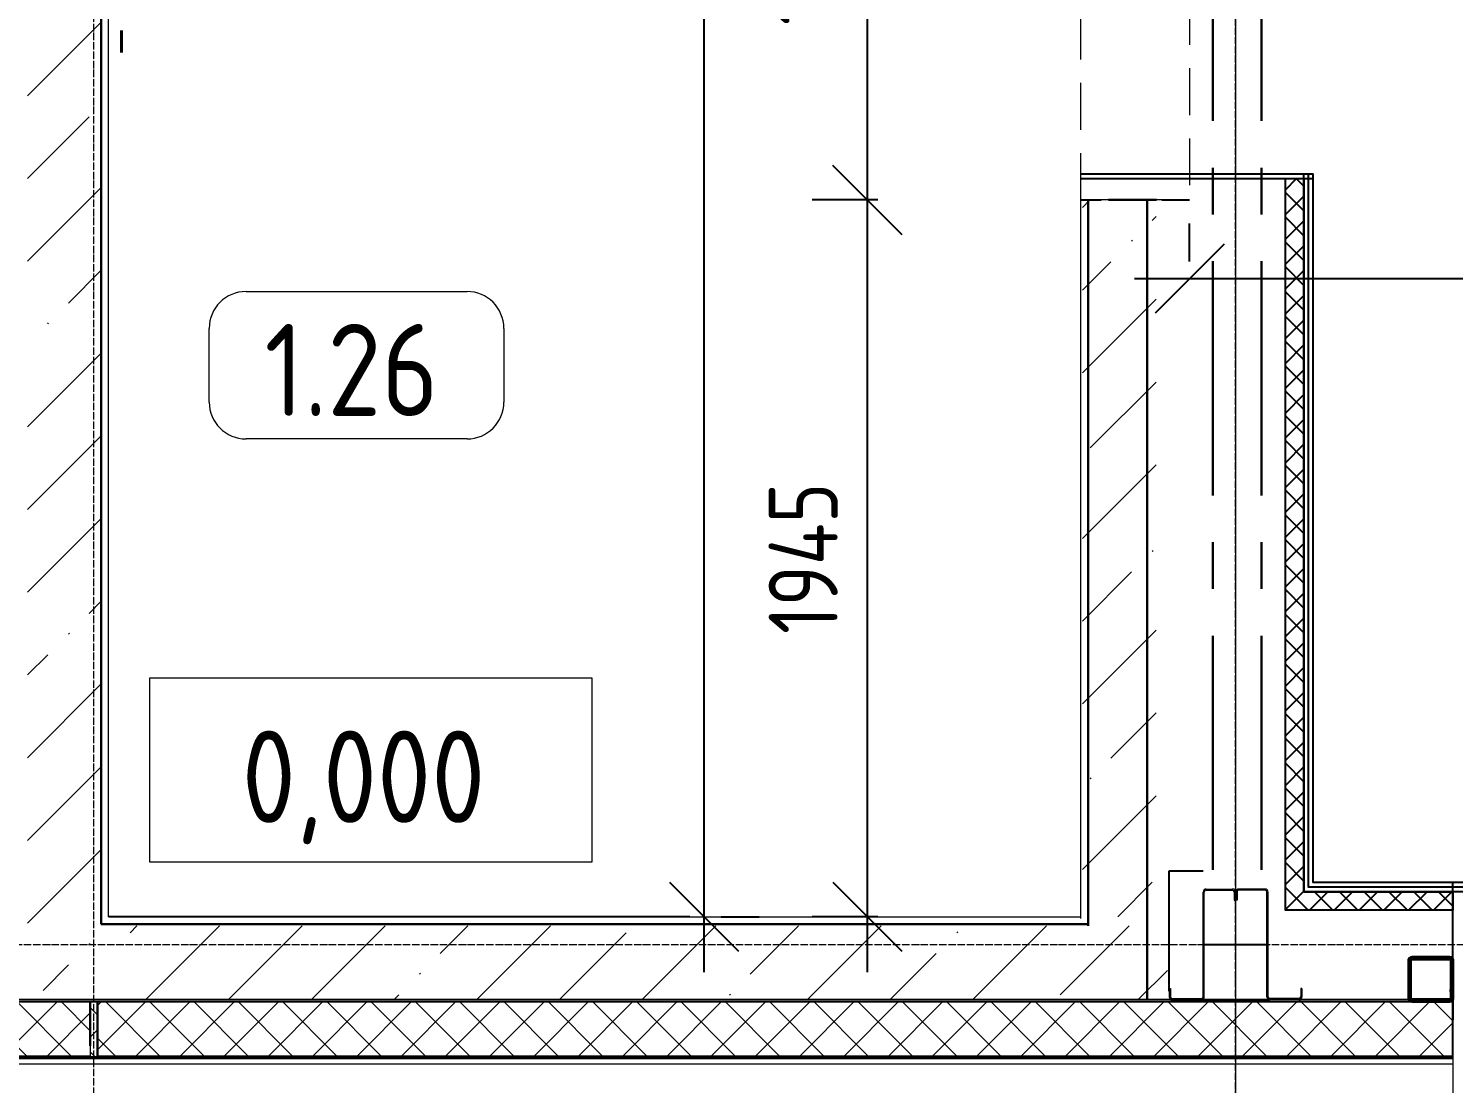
# Model space of a CAD drawing. Header units: millimetres. Extents: x -3689 to 3021565, y -698052 to -604547.
# Drawn here: x 2690919 to 2694788, y -647888 to -645025 of the extents above; entities that cross this region are included whole.
import ezdxf

# ---------------------------------------------------------------- set-up
doc = ezdxf.new("R2010")
doc.units = ezdxf.units.MM
doc.header["$PDMODE"] = 35
for name, pattern in [('_ШПТ__20_т__2_5__Линия сетки', [25, 20, -2.5, 0, -2.5]), ('CENTER', [50.8, 31.75, -6.35, 6.35, -6.35]), ('невидимаяX2', [19.05, 12.7, -6.35])]:
    doc.linetypes.add(name, pattern=pattern)
doc.layers.get('0').update_dxf_attribs({"lineweight": 0})
doc.layers.get('Defpoints').update_dxf_attribs({"color": 4})
doc.layers.add('Вспомогательные', color=6, linetype='Continuous', plot=False)
for name, color, linetype, lineweight in [('Высотные отметки', 7, 'Continuous', 9), ('Марки помещений', 7, 'Continuous', 20), ('Обобщенные модели', 7, 'Continuous', 18), ('Обычные линии', 7, 'Continuous', 40), ('ОСИ', 251, 'CENTER', 18), ('Размерные', 45, 'Continuous', 15), ('Размеры', 82, 'Continuous', 9), ('Средние', 142, 'Continuous', 30), ('Стены', 7, 'Continuous', 18), ('Стены разрез', 7, 'Continuous', 30), ('Стены штриховка', 7, 'Continuous', 30), ('Типовые аннотации', 7, 'Continuous', 18)]:
    doc.layers.add(name, color=color, linetype=linetype, lineweight=lineweight)
for name, color, linetype, lineweight, true_color in [('Импосты витража', 7, 'Continuous', 9, 0x004080), ('Линии', 7, 'Continuous', 9, 0x00a600), ('Несущие колонны', 7, 'Continuous', 18, 0x800040)]:
    doc.layers.add(name, color=color, linetype=linetype, lineweight=lineweight, true_color=true_color)
for name, color, linetype in [('Новы ГКЛ', 211, 'Continuous'), ('размеры дв проемов', 7, 'Continuous'), ('фундаменты кж', 7, 'Continuous')]:
    doc.layers.add(name, color=color, linetype=linetype)
doc.styles.add('GOST Common_1', font='GOST_Common.ttf', dxfattribs={"width": 0.9, "height": 210})
doc.styles.add('ГОСТ 2.304', font='CS_Gost2304.shx')
doc.dimstyles.new('СПДС', dxfattribs={"dimscale": 100, "dimtxt": 2.5, "dimasz": 2.5, "dimexe": 2, "dimexo": 0.625, "dimgap": 1, "dimtad": 1, "dimdec": 0, "dimtxsty": 'ГОСТ 2.304', "dimblk": 'OBLIQUE', "dimblk1": 'OBLIQUE', "dimblk2": 'OBLIQUE', "dimcen": 2.5, "dimdle": 2, "dimadec": 0, "dimazin": 2, "dimtfac": 0.75, "dimtdec": 4, "dimtmove": 1, "dimatfit": 3, "dimfxl": 1, "dimtfill": 1, "dimtolj": 1, "dimarcsym": 1})
pattern_1 = [(45, (2676096.76, -647540.63), (-106.066, 106.066), [])]
pattern_2 = [(45, (2676096.765, -647540.56), (-60.10408, 60.10408), []), (135, (2676096.765, -647540.56), (-60.10408, -60.10408), [])]

# ---------------------------------------------------------------- blocks, each defined once
blk = doc.blocks.new('243_КолоннаНесущая_Труба_ГОСТ 30245-2003 - 120x120x5-1167948-_О__L1_0_000_')
at = {"layer": 'Несущие колонны', "color": 7, "lineweight": 40}
for p, q in [((-60, 51), (-60, -51)), ((-55, -51), (-55, 51)), ((51, 60), (-51, 60)), ((-51, 55), (51, 55)), ((55, 51), (55, -51)), ((60, -51), (60, 51)), ((51, -55), (-51, -55)), ((-51, -60), (51, -60))]:
    blk.add_line(p, q, dxfattribs=at)
for centre, radius, start, end in [((-51, 51), 9, 90, 180), ((-51, 51), 4, 90, 180), ((51, 51), 9, 0, 90), ((51, 51), 4, 0, 90), ((-51, -51), 9, 180, 270), ((-51, -51), 4, 180, 270), ((51, -51), 9, 270, 360), ((51, -51), 4, 270, 0)]:
    blk.add_arc(centre, radius, start, end, dxfattribs=at)
blk = doc.blocks.new('190_ФЭ_Цоколь_Типовой - ФЭ-Ц1_140х80-1285834-_О__L1_0_000_')
at = {"layer": 'Обобщенные модели'}
for p, q in [((18690, -275.1), (13750, -275.1)), ((18690, -277.7), (13750, -277.7)), ((18690, -280.6), (13750, -280.6)), ((18690, -294.9), (13750, -294.9)), ((18690, -275.1), (18690, -277.7)), ((18690, -277.7), (18690, -280.6)), ((18690, -280.6), (18690, -294.9)), ((18690, -294.9), (18690, -415))]:
    blk.add_line(p, q, dxfattribs=at)
blk = doc.blocks.new('Прямоугольный импост - 20х150 мм_Утеплитель_Наружный-V15-_О__L1_0_000_')
at = {"layer": 'Импосты витража'}
h = blk.add_hatch(dxfattribs=at)
h.set_pattern_fill('FP_11', style=0, pattern_type=2)
h.set_pattern_definition([(315, (-15000, -200), (60.1041, 60.1041), []), (225, (-15000, -200), (60.1041, -60.1041), [])])
h.paths.add_polyline_path([(10, 75), (10, -75), (-10, -75), (-10, 75)], flags=0)
at = {"layer": 'Импосты витража', "color": 7, "lineweight": 18}
for p, q in [((-10, 75), (10, 75)), ((-10, -75), (-10, 75)), ((10, 75), (10, -75)), ((10, -75), (-10, -75))]:
    blk.add_line(p, q, dxfattribs=at)
blk = doc.blocks.new('050_Марка_Помещение_ОдноЗначение - Номер в прямоугольнике-676399-_О__L1_0_000_')
at = {"layer": 'Типовые аннотации', "lineweight": 9}
for p, q in [((-3, 2), (3, 2)), ((-4, -1), (-4, 1)), ((4, 1), (4, -1)), ((3, -2), (-3, -2))]:
    blk.add_line(p, q, dxfattribs=at)
for centre, start, end in [((-3, 1), 90, 180), ((3, 1), 360, 90), ((-3, -1), 180, 270), ((3, -1), 270, 0)]:
    blk.add_arc(centre, 1, start, end, dxfattribs=at)
blk = doc.blocks.new('Высотные отметки - Рамка-5093-_О__L1_0_000_')
at = {"layer": 'Типовые аннотации', "lineweight": 9}
for p, q in [((-6, 0), (-6, 5)), ((-6, 5), (6, 5)), ((6, 5), (6, 0)), ((6, 0), (-6, 0))]:
    blk.add_line(p, q, dxfattribs=at)
blk = doc.blocks.new('к3')
at = {"color": 0, "linetype": 'ByBlock', "lineweight": -2, "ltscale": 200}
for p, q in [((4147417.8, 542805.7), (4147417.8, 542828.2)), ((4147420.8, 542805.7), (4147420.8, 542828.2)), ((4147425.8, 542836.2), (4147504.8, 542836.2)), ((4147425.8, 542833.2), (4147504.8, 542833.2)), ((4147509.8, 542828.2), (4147509.8, 542544.2)), ((4147512.8, 542828.2), (4147512.8, 542544.2)), ((4147682.8, 542828.2), (4147682.8, 542544.2)), ((4147685.8, 542828.2), (4147685.8, 542544.2)), ((4147769.8, 542836.2), (4147690.8, 542836.2)), ((4147769.8, 542833.2), (4147690.8, 542833.2)), ((4147774.8, 542805.7), (4147774.8, 542828.2)), ((4147777.8, 542805.7), (4147777.8, 542828.2)), ((4147417.8, 542805.7), (4147420.8, 542805.7)), ((4147777.8, 542805.7), (4147774.8, 542805.7)), ((4147593.8, 542544.2), (4147593.8, 542566.7)), ((4147593.8, 542566.7), (4147596.8, 542566.7)), ((4147596.8, 542544.2), (4147596.8, 542566.7)), ((4147598.8, 542544.2), (4147598.8, 542566.7)), ((4147601.8, 542566.7), (4147598.8, 542566.7)), ((4147601.8, 542544.2), (4147601.8, 542566.7)), ((4147517.8, 542539.2), (4147588.8, 542539.2)), ((4147517.8, 542536.2), (4147588.8, 542536.2)), ((4147677.8, 542539.2), (4147606.8, 542539.2)), ((4147677.8, 542536.2), (4147606.8, 542536.2))]:
    blk.add_line(p, q, dxfattribs=at)
for centre, radius, start, end in [((4147425.8, 542828.2), 8, 90, 180), ((4147425.8, 542828.2), 5, 90, 180), ((4147504.8, 542828.2), 8, 0, 90), ((4147504.8, 542828.2), 5, 0, 90), ((4147690.8, 542828.2), 8, 90, 180), ((4147690.8, 542828.2), 5, 90, 180), ((4147769.8, 542828.2), 8, 0, 90), ((4147769.8, 542828.2), 5, 0, 90), ((4147517.8, 542544.2), 8, 180, 270), ((4147517.8, 542544.2), 5, 180, 270), ((4147588.8, 542544.2), 8, 270, 0), ((4147588.8, 542544.2), 5, 270, 0), ((4147606.8, 542544.2), 8, 180, 270), ((4147606.8, 542544.2), 5, 180, 270), ((4147677.8, 542544.2), 5, 270, 0), ((4147677.8, 542544.2), 8, 270, 0)]:
    blk.add_arc(centre, radius, start, end, dxfattribs=at)
at = {"layer": 'Вспомогательные', "color": 0, "ltscale": 10}
for p, q in [((4147690.3, 542836.2), (4147505.3, 542836.2)), ((4147682.8, 542686.2), (4147512.8, 542686.2))]:
    blk.add_line(p, q, dxfattribs=at)
blk = doc.blocks.new('_Oblique')
at = {"color": 0, "linetype": 'ByBlock', "lineweight": -2}
blk.add_line((-0.5, -0.5), (0.5, 0.5), dxfattribs=at)
blk = doc.blocks.new('*D465')
at = {"layer": 'Defpoints', "color": 0, "ltscale": 75, "transparency": 16777216}
for p in [(2692753.1, -641435.6), (2692753.1, -647435.6), (2692753.1, -647435.6)]:
    blk.add_point(p, dxfattribs=at)
at = {"layer": 'Размеры', "color": 0, "lineweight": -2, "ltscale": 75, "transparency": 16777216}
for p, q in [((2692753.1, -641285.6), (2692753.1, -647585.6)), ((2692800, -641435.6), (2692903.1, -641435.6)), ((2692800, -647435.6), (2692903.1, -647435.6))]:
    blk.add_line(p, q, dxfattribs=at)
at = {"layer": 'Размеры', "color": 0, "lineweight": -2, "ltscale": 75, "transparency": 16777216, "xscale": 187.5, "yscale": 187.5, "zscale": 187.5}
for p, rotation in [((2692753.1, -641435.6), 90), ((2692753.1, -647435.6), 270)]:
    blk.add_blockref('_Oblique', p, dxfattribs=dict(at, rotation=rotation))
at = {"layer": 'Размеры', "color": 0, "ltscale": 75, "transparency": 16777216, "insert": (2692579, -644435.6), "char_height": 187.5, "attachment_point": 5, "rotation": 90, "style": 'ГОСТ 2.304', "bg_fill": 3, "box_fill_scale": 1.1, "bg_fill_color": 256, "bg_fill_true_color": 13158600, "bg_fill_transparency": 0}
blk.add_mtext('\\A1;6000', dxfattribs=at)
blk = doc.blocks.new('*D466')
at = {"layer": 'Defpoints', "color": 0, "ltscale": 75, "transparency": 16777216}
for p in [(2693196.9, -645490.6), (2693271.8, -645490.6), (2693271.8, -647435.6)]:
    blk.add_point(p, dxfattribs=at)
at = {"layer": 'Размеры', "color": 0, "lineweight": -2, "ltscale": 75, "transparency": 16777216}
for p, q in [((2693196.9, -647585.6), (2693196.9, -645340.6)), ((2693225, -645490.6), (2693046.9, -645490.6)), ((2693225, -647435.6), (2693046.9, -647435.6))]:
    blk.add_line(p, q, dxfattribs=at)
at = {"layer": 'Размеры', "color": 0, "lineweight": -2, "ltscale": 75, "transparency": 16777216, "xscale": 187.5, "yscale": 187.5, "zscale": 187.5}
for p, rotation in [((2693196.9, -645490.6), 90), ((2693196.9, -647435.6), 270)]:
    blk.add_blockref('_Oblique', p, dxfattribs=dict(at, rotation=rotation))
at = {"layer": 'Размеры', "color": 0, "ltscale": 75, "transparency": 16777216, "insert": (2693022.7, -646463.1), "char_height": 187.5, "attachment_point": 5, "rotation": 90, "style": 'ГОСТ 2.304', "bg_fill": 3, "box_fill_scale": 1.1, "bg_fill_color": 256, "bg_fill_true_color": 13158600, "bg_fill_transparency": 0}
blk.add_mtext('\\A1;1945', dxfattribs=at)
blk = doc.blocks.new('*D467')
at = {"layer": 'Defpoints', "color": 0, "ltscale": 75, "transparency": 16777216}
for p in [(2693196.9, -644180.6), (2693271.8, -644180.6), (2693271.8, -645490.6)]:
    blk.add_point(p, dxfattribs=at)
at = {"layer": 'Размеры', "color": 0, "lineweight": -2, "ltscale": 75, "transparency": 16777216}
for p, q in [((2693196.9, -645640.6), (2693196.9, -644030.6)), ((2693225, -644180.6), (2693046.9, -644180.6)), ((2693225, -645490.6), (2693046.9, -645490.6))]:
    blk.add_line(p, q, dxfattribs=at)
at = {"layer": 'Размеры', "color": 0, "lineweight": -2, "ltscale": 75, "transparency": 16777216, "xscale": 187.5, "yscale": 187.5, "zscale": 187.5}
for p, rotation in [((2693196.9, -644180.6), 90), ((2693196.9, -645490.6), 270)]:
    blk.add_blockref('_Oblique', p, dxfattribs=dict(at, rotation=rotation))
at = {"layer": 'Размеры', "color": 0, "ltscale": 75, "transparency": 16777216, "insert": (2693024.3, -644835.6), "char_height": 187.5, "attachment_point": 5, "rotation": 90, "style": 'ГОСТ 2.304', "bg_fill": 3, "box_fill_scale": 1.1, "bg_fill_color": 256, "bg_fill_true_color": 13158600, "bg_fill_transparency": 0}
blk.add_mtext('\\A1;1310', dxfattribs=at)
blk = doc.blocks.new('*D483')
at = {"layer": 'Defpoints', "color": 0, "ltscale": 75, "transparency": 16777216}
for p in [(2694071.8, -645704.2), (2694071.8, -645704.2), (2696791.8, -645704.2)]:
    blk.add_point(p, dxfattribs=at)
at = {"layer": 'Размеры', "color": 0, "lineweight": -2, "ltscale": 75, "transparency": 16777216}
for p, q in [((2694071.8, -645657.3), (2694071.8, -645554.2)), ((2696791.8, -645657.3), (2696791.8, -645554.2)), ((2696941.8, -645704.2), (2693921.8, -645704.2))]:
    blk.add_line(p, q, dxfattribs=at)
at = {"layer": 'Размеры', "color": 0, "lineweight": -2, "ltscale": 75, "transparency": 16777216, "xscale": 187.5, "yscale": 187.5, "zscale": 187.5, "rotation": 180}
blk.add_blockref('_Oblique', (2694071.8, -645704.2), dxfattribs=at)
at = {"layer": 'Размеры', "color": 0, "lineweight": -2, "ltscale": 75, "transparency": 16777216, "xscale": 187.5, "yscale": 187.5, "zscale": 187.5}
blk.add_blockref('_Oblique', (2696791.8, -645704.2), dxfattribs=at)
at = {"layer": 'Размеры', "color": 0, "ltscale": 75, "transparency": 16777216, "insert": (2695431.8, -645528.2), "char_height": 187.5, "attachment_point": 5, "style": 'ГОСТ 2.304', "bg_fill": 3, "box_fill_scale": 1.1, "bg_fill_color": 256, "bg_fill_true_color": 13158600, "bg_fill_transparency": 0}
blk.add_mtext('\\A1;2720', dxfattribs=at)

msp = doc.modelspace()

# ---------------------------------------------------------------- hatches: boundary and pattern name
at = {"layer": 'Стены штриховка', "lineweight": 9}
h = msp.add_hatch(dxfattribs=at)
h.set_pattern_fill('FP_3', color=256, style=0, pattern_type=2)
h.set_pattern_definition([(45, (2676041.76, -647510.56), (-224.5064, 224.5064), []), (45, (2676266.27, -647510.56), (-224.5064, 224.5064), [396.875, -79.375, 3.353, -76.022])])
h.paths.add_polyline_path([(2691116.7647, -647635.5597), (2691116.7647, -641235.5597), (2690916.7647, -641235.5597), (2690916.7647, -647635.5597), (2691111.3989, -647635.5597)], flags=0)
h = msp.add_hatch(dxfattribs=at)
h.set_pattern_fill('FP_3', color=256, style=0, pattern_type=2)
h.set_pattern_definition([(45, (2676065.76, -647510.56), (-224.5064, 224.5064), []), (45, (2676290.27, -647510.56), (-224.5064, 224.5064), [396.875, -79.375, 3.353, -76.022])])
h.paths.add_polyline_path([(2693980.7647, -647435.5597), (2693980.7647, -645490.5597), (2693780.7647, -645490.5597), (2693780.7647, -647435.5597)], flags=0)
h.paths.add_polyline_path([(2693980.7647, -644180.5597), (2693980.7647, -641235.5597), (2693780.7647, -641235.5597), (2693780.7647, -644180.5597), (2693910.7647, -644180.5597)], flags=0)
h = msp.add_hatch(dxfattribs=at)
h.set_pattern_fill('FP_3', color=256, style=0, pattern_type=2)
h.set_pattern_definition([(45, (2676096.76, -647535.56), (-224.5064, 224.5064), []), (45, (2676321.27, -647535.56), (-224.5064, 224.5064), [396.875, -79.375, 3.353, -76.022])])
h.paths.add_polyline_path([(2694011.7647, -647660.5597), (2694011.7647, -647460.5597), (2691171.7647, -647460.5597), (2691171.7647, -647660.5597), (2693647.6206, -647660.5597)], flags=0)
h = msp.add_hatch(dxfattribs=at)
h.set_pattern_fill('FP_5', color=256, style=0, pattern_type=2)
h.set_pattern_definition(pattern_2)
h.paths.add_polyline_path([(2691086.7647, -647813.5597), (2691086.7647, -647667.5597), (2689846.7647, -647667.5597), (2689846.7647, -647813.5597), (2690339.3249, -647813.5597)], flags=0)
h.paths.add_polyline_path([(2686824.2607, -647813.5597), (2686846.7647, -647813.5597), (2686846.7647, -647667.5597), (2686106.7647, -647667.5597), (2686106.7647, -647813.5597), (2686617.4923, -647813.5597)], flags=0)
h = msp.add_hatch(dxfattribs=at)
h.set_pattern_fill('FP_5', color=256, style=0, pattern_type=2)
h.set_pattern_definition(pattern_2)
h.paths.add_polyline_path([(2696955.9163, -647813.5597), (2697086.7647, -647813.5597), (2697086.7647, -647667.5597), (2696096.7647, -647667.5597), (2696096.7647, -647813.5597), (2696128.8424, -647813.5597)], flags=0)
h.paths.add_polyline_path([(2694786.7647, -647813.5597), (2694786.7647, -647667.5597), (2691106.7647, -647667.5597), (2691106.7647, -647813.5597), (2694474.6946, -647813.5597)], flags=0)
h = msp.add_hatch(dxfattribs=at)
h.set_pattern_fill('FP_4', color=256, style=0, pattern_type=2)
h.set_pattern_definition(pattern_1)
h.paths.add_polyline_path([(2691086.7647, -647815.6311), (2691086.7647, -647813.6311), (2689846.7647, -647813.6311), (2689846.7647, -647815.6311), (2690339.3249, -647815.6311)], flags=0)
h.paths.add_polyline_path([(2686617.4923, -647815.6311), (2686846.7647, -647815.6311), (2686846.7647, -647813.6311), (2686106.7647, -647813.6311), (2686106.7647, -647815.6311), (2686203.9553, -647815.6311)], flags=0)
h = msp.add_hatch(dxfattribs=at)
h.set_pattern_fill('FP_4', color=256, style=0, pattern_type=2)
h.set_pattern_definition(pattern_1)
h.paths.add_polyline_path([(2696955.9163, -647815.6311), (2697086.7647, -647815.6311), (2697086.7647, -647813.6311), (2696096.7647, -647813.6311), (2696096.7647, -647815.6311), (2696128.8424, -647815.6311)], flags=0)
h.paths.add_polyline_path([(2694786.7647, -647815.6311), (2694786.7647, -647813.6311), (2691106.7647, -647813.6311), (2691106.7647, -647815.6311), (2694474.6946, -647815.6311)], flags=0)

# ---------------------------------------------------------------- linework, layer by layer
for p, q in [((2694196.7647, -634187.5211), (2694196.7647, -647943.7018)), ((2694071.7647, -645490.5597), (2693776.7647, -645490.5597))]:
    msp.add_line(p, q)
at = {"layer": 'Линии', "color": 7}
for p, q in [((2691136.7647, -647435.5597), (2691136.7647, -641455.5597)), ((2693776.7647, -647440.5597), (2693776.7647, -645490.5597)), ((2693851.7647, -645490.5597), (2693831.7647, -645490.5597)), ((2691136.7647, -647435.5597), (2693776.7647, -647435.5597))]:
    msp.add_line(p, q, dxfattribs=at)
at = {"layer": 'Новы ГКЛ'}
msp.add_line((2694786.7647, -647815.6311), (2694786.7647, -647342.9094), dxfattribs=at)
at = {"layer": 'Обычные линии'}
msp.add_line((2691171.7647, -645030.5597), (2691171.7647, -645090.3994), dxfattribs=at)
at = {"layer": 'ОСИ', "color": 1, "linetype": '_ШПТ__20_т__2_5__Линия сетки', "true_color": 0xff0000}
msp.add_line((2691096.7647, -651005.9675), (2691096.7647, -634187.5211), dxfattribs=at)
at = {"layer": 'ОСИ', "linetype": '_ШПТ__20_т__2_5__Линия сетки'}
for p, q in [((2694196.7647, -651518.5254), (2694196.7647, -634187.5211)), ((2671454.2388, -647510.5597), (2722843.4447, -647510.5597))]:
    msp.add_line(p, q, dxfattribs=at)
at = {"layer": 'размеры дв проемов'}
msp.add_line((2692714.753, -647435.5597), (2691136.7647, -647435.5597), dxfattribs=at)
at = {"layer": 'Средние', "linetype": 'CENTER', "ltscale": 20}
for p, q in [((2694135.2647, -647308.0597), (2694135.2647, -641708.5597)), ((2694267.2647, -647308.0597), (2694267.2647, -641708.5597))]:
    msp.add_line(p, q, dxfattribs=at)
at = {"layer": 'Стены', "linetype": 'невидимаяX2', "ltscale": 10}
for p, q in [((2693776.7647, -645490.5597), (2693776.7647, -644180.5597)), ((2694071.7647, -644180.5597), (2694071.7647, -645490.5597))]:
    msp.add_line(p, q, dxfattribs=at)
at = {"layer": 'Стены разрез'}
for p, q in [((2691116.7647, -647455.5597), (2691116.7647, -641435.5597)), ((2693796.7647, -645490.5597), (2693796.7647, -647460.5597)), ((2693981.7647, -645490.5597), (2693851.7647, -645490.5597)), ((2693956.7647, -645490.5597), (2693956.7647, -647660.5597)), ((2693796.7647, -647455.5597), (2691116.7647, -647455.5597)), ((2694777.7647, -647545.5597), (2694786.7647, -647545.5597)), ((2694786.7647, -647635.5597), (2694777.7647, -647635.5597)), ((2694786.7647, -647715.5597), (2694786.7647, -647635.5597)), ((2690007.7647, -647665.5597), (2694675.7647, -647665.5597)), ((2691086.7647, -647785.5597), (2691086.7647, -647665.6311)), ((2691106.7647, -647665.6311), (2691106.7647, -647815.6311)), ((2689846.7647, -647815.6311), (2691086.7647, -647815.6311)), ((2691106.7647, -647815.6311), (2694786.7647, -647815.6311))]:
    msp.add_line(p, q, dxfattribs=at)
at = {"layer": 'Стены штриховка', "lineweight": 9}
for p, q in [((2691106.7647, -647660.5597), (2689846.7647, -647660.5597)), ((2694786.7647, -647660.5597), (2691106.7647, -647660.5597)), ((2691086.7647, -647813.6311), (2689846.7647, -647813.6311)), ((2694786.7647, -647813.6311), (2691106.7647, -647813.6311))]:
    msp.add_line(p, q, dxfattribs=at)
at = {"layer": 'фундаменты кж'}
for p, q in [((2693776.7647, -645490.5597), (2693831.7647, -645490.5597)), ((2693996.7647, -645490.5597), (2694071.7647, -645490.5597)), ((2694016.7647, -647637.5597), (2694016.7647, -647310.5597)), ((2694016.7647, -647310.5597), (2694108.7647, -647310.5597))]:
    msp.add_line(p, q, dxfattribs=at)

# ---------------------------------------------------------------- block references
at = {"layer": 'Высотные отметки', "lineweight": 20, "xscale": 99.99999999999993, "yscale": 99.99999999999993, "zscale": 99.99999999999993}
msp.add_blockref('Высотные отметки - Рамка-5093-_О__L1_0_000_', (2691849.0943, -647287.3124), dxfattribs=at)
at = {"layer": 'Импосты витража', "color": 7, "extrusion": (0, 0, -1), "rotation": 180}
msp.add_blockref('Прямоугольный импост - 20х150 мм_Утеплитель_Наружный-V15-_О__L1_0_000_', (-2691096.7647, -647740.6311), dxfattribs=at)
at = {"layer": 'Марки помещений', "xscale": 99.99999999999993, "yscale": 99.99999999999993, "zscale": 99.99999999999993}
msp.add_blockref('050_Марка_Помещение_ОдноЗначение - Номер в прямоугольнике-676399-_О__L1_0_000_', (2691809.9259, -645938.926), dxfattribs=at)
at = {"layer": 'Несущие колонны', "color": 7}
msp.add_blockref('243_КолоннаНесущая_Труба_ГОСТ 30245-2003 - 120x120x5-1167948-_О__L1_0_000_', (2694726.7647, -647605.5597), dxfattribs=at)
at = {"layer": 'Обобщенные модели'}
msp.add_blockref('190_ФЭ_Цоколь_Типовой - ФЭ-Ц1_140х80-1285834-_О__L1_0_000_', (2676096.7647, -647540.5597), dxfattribs=at)
at = {"layer": 'Размерные', "color": 0, "rotation": 180}
msp.add_blockref('к3', (6841794.5433, -104824.3303), dxfattribs=at)

# ---------------------------------------------------------------- texts
at = {"layer": 'Высотные отметки', "insert": (2691498.3593, -646930.6053), "char_height": 250, "width": 841.76392, "attachment_point": 1, "line_spacing_factor": 1.022761, "style": 'GOST Common_1'}
msp.add_mtext('0,000', dxfattribs=at)
at = {"layer": 'Марки помещений', "lineweight": 9, "insert": (2691560.0279, -645826.8136), "char_height": 250, "width": 606.07575, "attachment_point": 1, "style": 'GOST Common_1'}
msp.add_mtext('1.26', dxfattribs=at)

# ---------------------------------------------------------------- next in the draw order: dimensions: what is measured, and where the dimension line sits
at = {"layer": 'Размеры', "ltscale": 75}
dim = msp.add_linear_dim(base=(2692753.1374, -647435.5597), p1=(2692753.1374, -641435.5597), p2=(2692753.1374, -647435.5597), angle=90, dimstyle='СПДС', override={"dimscale": 75}, dxfattribs=at)
dim.commit()
dim.dimension.update_dxf_attribs({"geometry": '*D465', "text_midpoint": (2692578.9617, -644435.5597)})
dim = msp.add_linear_dim(base=(2694071.7647, -645704.1624), p1=(2696791.7647, -645704.1624), p2=(2694071.7647, -645704.1624), dimstyle='СПДС', override={"dimscale": 75}, dxfattribs=at)
dim.commit()
dim.dimension.update_dxf_attribs({"geometry": '*D483', "text_midpoint": (2695431.7647, -645528.1505)})

# ---------------------------------------------------------------- next in the draw order: hatches: boundary and pattern name
at = {"layer": 'Новы ГКЛ'}
h = msp.add_hatch(dxfattribs=at)
h.set_pattern_fill('ANSI37', color=3, scale=15)
h.set_pattern_definition([(45, (-3688.85, -6195.657), (-33.67596045, 33.67596045), []), (135, (-3688.85, -6195.657), (-33.67596045, -33.67596045), [])])
h.paths.add_polyline_path([(2694786.7647, -647367.9094), (2694381.898, -647367.9094), (2694381.898, -645432.434), (2694331.898, -645432.434), (2694331.898, -647417.9094), (2694381.898, -647417.9094), (2694786.7647, -647417.9094)])

# ---------------------------------------------------------------- next in the draw order: linework, layer by layer
for p, q in [((2693776.7647, -645419.934), (2694406.898, -645419.934)), ((2693776.7647, -645432.434), (2694406.898, -645432.434))]:
    msp.add_line(p, q, dxfattribs=at)
for points in [[(2694381.898, -644220.949), (2694381.898, -643874.4312), (2696711.1602, -643874.4312), (2696711.1602, -647367.9094), (2694381.898, -647367.9094), (2694381.898, -645419.934)], [(2694394.398, -644220.949), (2694394.398, -643886.9312), (2696698.6602, -643886.9312), (2696698.6602, -647355.4094), (2694394.398, -647355.4094), (2694394.398, -645419.934)], [(2694406.898, -644220.949), (2694406.898, -643899.4312), (2696686.1602, -643899.4312), (2696686.1602, -647342.9094), (2694406.898, -647342.9094), (2694406.898, -645419.934)]]:
    msp.add_lwpolyline(points, dxfattribs=at)
at = {"layer": 'Новы ГКЛ', "color": 3}
msp.add_lwpolyline([(2694381.898, -647367.9094), (2694786.7647, -647367.9094), (2694786.7647, -647417.9094), (2694381.898, -647417.9094), (2694331.898, -647417.9094), (2694331.898, -645432.434), (2694381.898, -645432.434), (2694381.898, -647367.9094)], dxfattribs=at)

# ---------------------------------------------------------------- next in the draw order: dimensions: what is measured, and where the dimension line sits
at = {"layer": 'Размеры', "ltscale": 75}
dim = msp.add_linear_dim(base=(2693196.9118, -645490.5597), p1=(2693271.8406, -647435.5597), p2=(2693271.8406, -645490.5597), angle=90, dimstyle='СПДС', override={"dimscale": 75}, dxfattribs=at)
dim.commit()
dim.dimension.update_dxf_attribs({"geometry": '*D466', "text_midpoint": (2693022.7361, -646463.0597)})

# ---------------------------------------------------------------- next in the draw order: dimensions: what is measured, and where the dimension line sits
dim = msp.add_linear_dim(base=(2693196.9118, -644180.5597), p1=(2693271.8406, -645490.5597), p2=(2693271.8406, -644180.5597), angle=90, dimstyle='СПДС', override={"dimscale": 75}, dxfattribs=at)
dim.commit()
dim.dimension.update_dxf_attribs({"geometry": '*D467', "text_midpoint": (2693024.2785, -644835.5597)})

doc.saveas('drawing.dxf')
